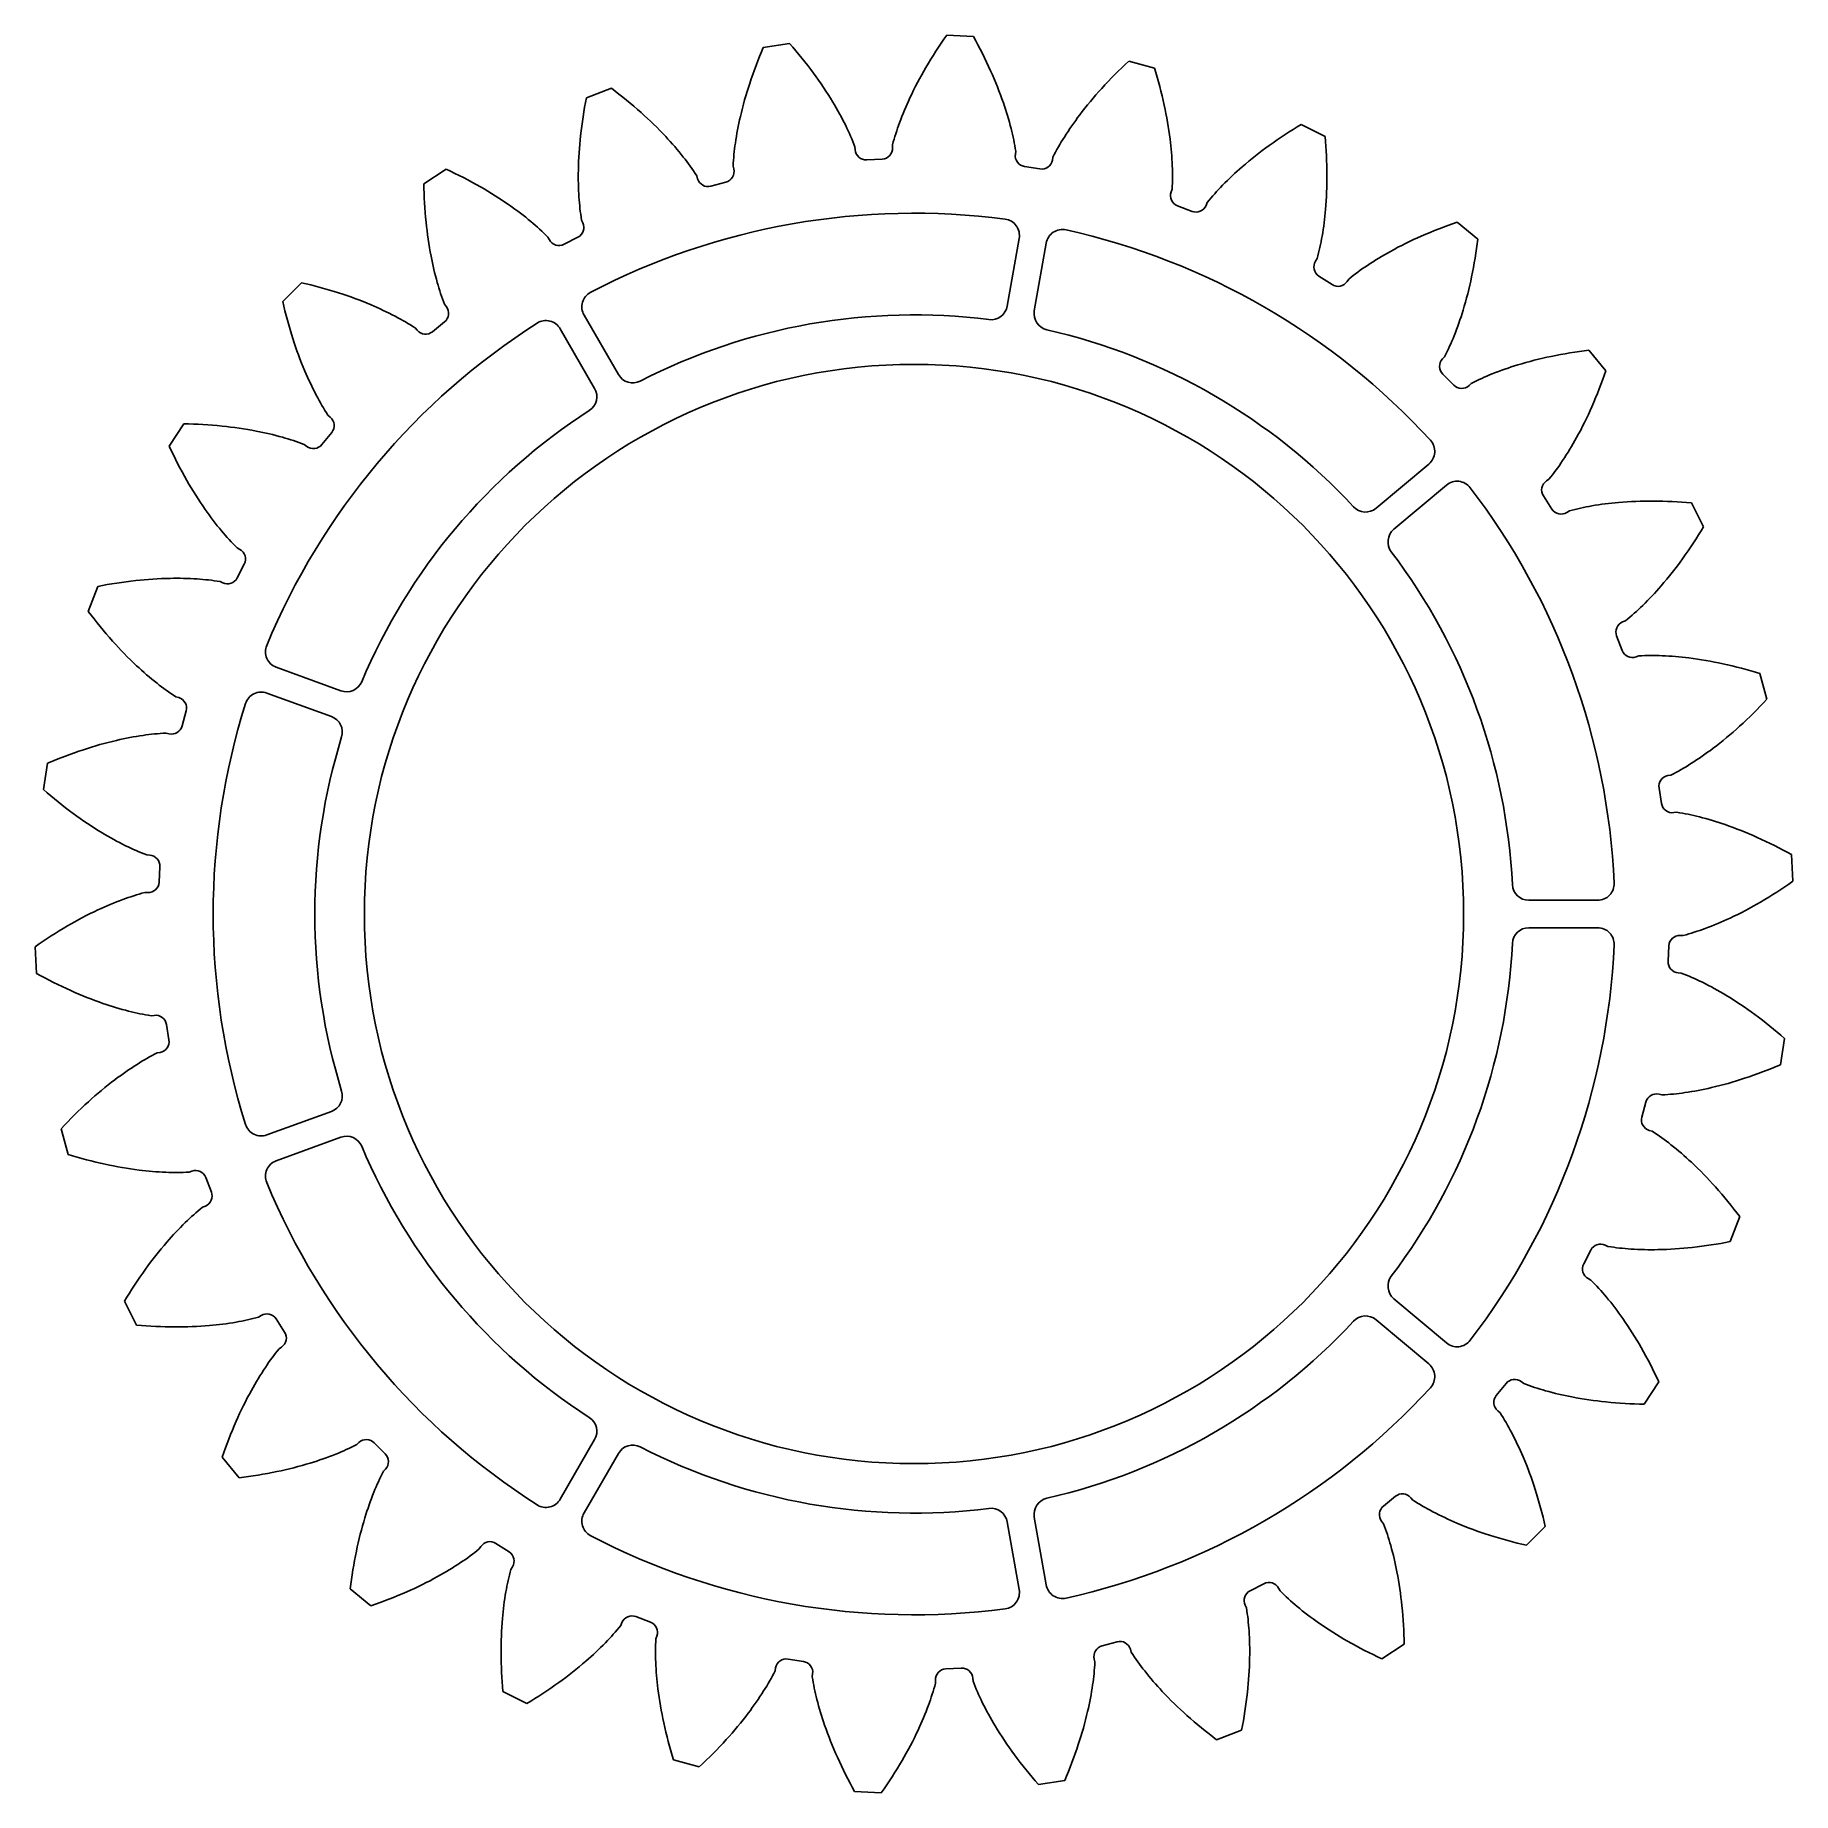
# Model space of a CAD drawing. Header units: metres. Extents: x -160 to 160, y -160 to 160.
import ezdxf

# ---------------------------------------------------------------- set-up
doc = ezdxf.new("R2010")
doc.units = ezdxf.units.M

msp = doc.modelspace()

# ---------------------------------------------------------------- linework, layer by layer
at = {"layer": 'PARAMETRIX'}
for p, q in [((10.8018, 159.635), (5.9438, 159.8896)), ((-22.6242, 158.3924), (-27.429, 157.6314)), ((43.7557, 153.9007), (39.0568, 155.1598)), ((-55.0614, 150.2273), (-59.603, 148.4839)), ((74.7973, 141.4403), (70.4628, 143.6488)), ((-10.7033, 139.0403), (-10.7453, 139.587)), ((-3.9043, 139.9455), (-3.889, 139.3974)), ((18.4387, 138.2273), (18.5112, 138.7708)), ((25.2773, 137.6992), (25.1783, 137.1598)), ((-85.0922, 135.4965), (-89.1721, 132.847)), ((-32.9153, 136.0756), (-32.7864, 135.5427)), ((-5.7836, 137.3444), (-8.6045, 137.1965)), ((22.8983, 135.5456), (20.1083, 135.9874)), ((-39.3775, 133.7766), (-39.5323, 134.3026)), ((-34.2127, 133.1406), (-36.9412, 132.4095)), ((46.7749, 131.373), (46.9588, 131.8896)), ((50.5794, 127.8227), (47.9423, 128.835)), ((53.3542, 129.4347), (53.1452, 128.9277)), ((-60.4878, 126.2586), (-60.2509, 125.7641)), ((102.5699, 122.7983), (98.7893, 125.8597)), ((-66.3307, 122.6662), (-66.5915, 123.1486)), ((-61.1466, 123.1179), (-63.6634, 121.8355)), ((16.9631, 110.5995), (19.1361, 122.923)), ((24.0601, 122.0547), (21.8872, 109.7313)), ((73.0667, 118.7772), (73.354, 119.2442)), ((76.05, 114.5134), (73.6809, 116.0519)), ((79.0993, 115.5132), (78.7894, 115.0608)), ((-111.4041, 114.8439), (-114.8439, 111.4041)), ((-85.4166, 110.9234), (-85.082, 110.489)), ((-60.0242, 108.9649), (-53.7674, 98.1278)), ((-90.385, 106.1947), (-90.7404, 106.6123)), ((-85.408, 107.7144), (-87.6033, 105.9367)), ((-58.0975, 95.6278), (-64.3543, 106.4649)), ((125.8597, 98.7893), (122.7983, 102.5699)), ((96.1652, 100.9902), (96.5433, 101.3873)), ((98.1968, 96.1994), (96.1994, 98.1968)), ((101.3873, 96.5433), (100.9902, 96.1652)), ((-106.6123, 90.7404), (-106.1947, 90.385)), ((-132.847, 89.1721), (-135.4965, 85.0922)), ((-105.9367, 87.6033), (-107.7144, 85.408)), ((-110.489, 85.082), (-110.9234, 85.4166)), ((84.0865, 73.8205), (93.6725, 81.864)), ((96.8864, 78.0338), (87.3004, 69.9902)), ((115.0608, 78.7894), (115.5132, 79.0993)), ((116.0519, 73.6809), (114.5134, 76.05)), ((143.6488, 70.4628), (141.4403, 74.7973)), ((119.2442, 73.354), (118.7772, 73.0667)), ((-123.1486, 66.5915), (-122.6662, 66.3307)), ((-121.8355, 63.6634), (-123.1179, 61.1466)), ((-148.4839, 59.603), (-150.2273, 55.0614)), ((-125.7641, 60.2509), (-126.2586, 60.4878)), ((128.9277, 53.1452), (129.4347, 53.3542)), ((128.835, 47.9423), (127.8227, 50.5794)), ((-116.0225, 44.8892), (-104.2635, 40.6093)), ((131.8896, 46.9588), (131.373, 46.7749)), ((155.1598, 39.0568), (153.9007, 43.7557)), ((-134.3026, 39.5323), (-133.7766, 39.3775)), ((-105.9736, 35.9108), (-117.7326, 40.1907)), ((-132.4095, 36.9412), (-133.1406, 34.2127)), ((-135.5427, 32.7864), (-136.0756, 32.9153)), ((-157.6314, 27.429), (-158.3924, 22.6242)), ((135.9874, 20.1083), (135.5456, 22.8983)), ((137.1598, 25.1783), (137.6992, 25.2773)), ((138.7708, 18.5112), (138.2273, 18.4387)), ((-139.587, 10.7453), (-139.0403, 10.7033)), ((159.8896, 5.9438), (159.635, 10.8018)), ((-137.1965, 8.6045), (-137.3444, 5.7836)), ((-139.3974, 3.889), (-139.9455, 3.9043)), ((111.8649, 2.5), (124.3785, 2.5)), ((124.3785, -2.5), (111.8649, -2.5)), ((-159.8896, -5.9438), (-159.635, -10.8018)), ((137.1965, -8.6045), (137.3444, -5.7836)), ((139.3974, -3.889), (139.9455, -3.9043)), ((139.587, -10.7453), (139.0403, -10.7033)), ((-138.7708, -18.5112), (-138.2273, -18.4387)), ((-135.9874, -20.1083), (-135.5456, -22.8983)), ((-137.1598, -25.1783), (-137.6992, -25.2773)), ((157.6314, -27.429), (158.3924, -22.6242)), ((132.4095, -36.9412), (133.1406, -34.2127)), ((135.5427, -32.7864), (136.0756, -32.9153)), ((-117.7326, -40.1907), (-105.9736, -35.9108)), ((-155.1598, -39.0568), (-153.9007, -43.7557)), ((-104.2635, -40.6093), (-116.0225, -44.8892)), ((134.3026, -39.5323), (133.7766, -39.3775)), ((-131.8896, -46.9588), (-131.373, -46.7749)), ((-128.835, -47.9423), (-127.8227, -50.5794)), ((-128.9277, -53.1452), (-129.4347, -53.3542)), ((148.4839, -59.603), (150.2273, -55.0614)), ((125.7641, -60.2509), (126.2586, -60.4878)), ((121.8355, -63.6634), (123.1179, -61.1466)), ((123.1486, -66.5915), (122.6662, -66.3307)), ((87.3004, -69.9902), (96.8864, -78.0338)), ((-143.6488, -70.4628), (-141.4403, -74.7973)), ((-119.2442, -73.354), (-118.7772, -73.0667)), ((-116.0519, -73.6809), (-114.5134, -76.05)), ((93.6725, -81.864), (84.0865, -73.8205)), ((-115.0608, -78.7894), (-115.5132, -79.0993)), ((105.9367, -87.6033), (107.7144, -85.408)), ((110.489, -85.082), (110.9234, -85.4166)), ((132.847, -89.1721), (135.4965, -85.0922)), ((106.6123, -90.7404), (106.1947, -90.385)), ((-64.3543, -106.4649), (-58.0975, -95.6278)), ((-125.8597, -98.7893), (-122.7983, -102.5699)), ((-101.3873, -96.5433), (-100.9902, -96.1652)), ((-98.1968, -96.1994), (-96.1994, -98.1968)), ((-53.7674, -98.1278), (-60.0242, -108.9649)), ((-96.1652, -100.9902), (-96.5433, -101.3873)), ((85.408, -107.7144), (87.6033, -105.9367)), ((90.385, -106.1947), (90.7404, -106.6123)), ((19.1361, -122.923), (16.9631, -110.5995)), ((21.8872, -109.7313), (24.0601, -122.0547)), ((85.4166, -110.9234), (85.082, -110.489)), ((111.4041, -114.8439), (114.8439, -111.4041)), ((-79.0993, -115.5132), (-78.7894, -115.0608)), ((-76.05, -114.5134), (-73.6809, -116.0519)), ((-73.0667, -118.7772), (-73.354, -119.2442)), ((-102.5699, -122.7983), (-98.7893, -125.8597)), ((61.1466, -123.1179), (63.6634, -121.8355)), ((66.3307, -122.6662), (66.5915, -123.1486)), ((-50.5794, -127.8227), (-47.9423, -128.835)), ((60.4878, -126.2586), (60.2509, -125.7641)), ((-53.3542, -129.4347), (-53.1452, -128.9277)), ((-46.7749, -131.373), (-46.9588, -131.8896)), ((34.2127, -133.1406), (36.9412, -132.4095)), ((39.3775, -133.7766), (39.5323, -134.3026)), ((85.0922, -135.4965), (89.1721, -132.847)), ((-25.2773, -137.6992), (-25.1783, -137.1598)), ((-22.8983, -135.5456), (-20.1083, -135.9874)), ((5.7836, -137.3444), (8.6045, -137.1965)), ((32.9153, -136.0756), (32.7864, -135.5427)), ((-18.4387, -138.2273), (-18.5112, -138.7708)), ((3.9043, -139.9455), (3.889, -139.3974)), ((10.7033, -139.0403), (10.7453, -139.587)), ((-74.7973, -141.4403), (-70.4628, -143.6488)), ((55.0614, -150.2273), (59.603, -148.4839)), ((-43.7557, -153.9007), (-39.0568, -155.1598)), ((-10.8018, -159.635), (-5.9438, -159.8896)), ((22.6242, -158.3924), (27.429, -157.6314))]:
    msp.add_line(p, q, dxfattribs=at)
msp.add_circle((0, 0), 100, dxfattribs=at)
for centre, radius, start, end in [((49.4624, 124.8127), 83.6024, 156.8863, 161.6665), ((-85.6108, 103.4192), 83.6024, 36.3335, 41.1137), ((74.3316, 111.8014), 83.6024, 144.8863, 149.6665), ((-62.238, 118.9587), 83.6024, 24.3335, 29.1137), ((60.6985, 119.7786), 67.807, 149.6665, 154.9748), ((95.9521, 93.9039), 83.6024, 132.8863, 137.6665), ((-36.145, 129.2992), 83.6024, 12.3335, 17.1137), ((34.4687, 129.7811), 67.807, 161.6665, 166.9748), ((-72.8863, 112.7777), 67.807, 31.0252, 36.3335), ((-47.8457, 125.4672), 67.807, 19.0252, 24.3335), ((22.4316, 132.3691), 83.6024, 168.8863, 173.6665), ((-105.2421, 83.3597), 83.6024, 48.3335, 53.1137), ((-66.3563, 116.7053), 60.1868, 26.3658, 31.0252), ((53.7937, 123.0021), 60.1868, 154.9748, 159.6342), ((-40.6418, 127.9512), 60.1868, 14.3658, 19.0252), ((84.2755, 104.5412), 67.807, 137.6665, 142.9748), ((-20.7141, 132.6731), 67.807, 7.0252, 12.3335), ((-94.7414, 95.1594), 67.807, 43.0252, 48.3335), ((27.0446, 131.4985), 60.1868, 166.9748, 171.6342), ((38.9398, 128.5161), 44.3424, 159.6342, 165.0632), ((78.1918, 109.1299), 60.1868, 142.9748, 147.6342), ((6.7325, 134.1115), 67.807, 173.6665, 178.9748), ((-89.1706, 100.3588), 60.1868, 38.3658, 43.0252), ((-52.16, 123.7418), 44.3424, 20.9368, 26.3658), ((-25.2928, 131.8824), 44.3424, 8.9368, 14.3658), ((64.8088, 117.6117), 44.3424, 147.6342, 153.0632), ((-13.1511, 133.6051), 60.1868, 2.3658, 7.0252), ((113.379, 71.9023), 83.6024, 120.8863, 125.6665), ((-8.4723, 133.9887), 83.6024, 0.3335, 5.1137), ((-76.7476, 110.1931), 44.3424, 32.9368, 38.3658), ((11.3688, 133.8038), 44.3424, 171.6342, 177.0632), ((-8.7092, 139.1938), 2, 184.4019, 273), ((-5.8883, 139.3416), 2, 273, 1.5981), ((20.4212, 137.9628), 2, 172.4019, 261), ((104.1692, 84.7349), 67.807, 125.6665, 130.9748), ((-120.2738, 59.6571), 83.6024, 60.3335, 65.1137), ((-0.8864, 134.2479), 60.1868, 178.9748, 183.6342), ((-34.7304, 135.0724), 2, 285, 13.5981), ((23.2112, 137.5209), 2, 261, 349.5981), ((2.6798, 134.2592), 44.3424, 356.9368, 2.3658), ((99.1725, 90.4881), 60.1868, 130.9748, 135.6342), ((7.3228, 134.0806), 67.807, 355.0252, 0.3335), ((-5.5797, 134.1403), 83.6024, 180.8863, 185.6665), ((-112.4558, 73.3821), 67.807, 55.0252, 60.3335), ((-37.4589, 134.3413), 2, 196.4019, 285), ((48.659, 130.7022), 2, 160.4019, 249), ((87.8455, 101.5671), 44.3424, 135.6342, 141.0632), ((-108.0878, 79.6261), 60.1868, 50.3658, 55.0252), ((-16.699, 133.2436), 44.3424, 183.6342, 189.0632), ((51.2961, 129.6899), 2, 249, 337.5981), ((14.9143, 133.4198), 60.1868, 350.3658, 355.0252), ((-21.298, 132.5806), 67.807, 185.6665, 190.9748), ((-97.9809, 91.8284), 44.3424, 44.9368, 50.3658), ((-62.0546, 124.8999), 2, 297, 25.5981), ((0, 0), 127.5, 82.532, 117.468), ((16.1816, 123.4439), 3, 350, 82.532), ((125.8507, 46.7582), 83.6024, 108.8863, 113.6665), ((-64.5714, 123.6175), 2, 208.4019, 297), ((27.0145, 121.5338), 3, 77.468, 170), ((0, 0), 127.5, 42.532, 77.468), ((30.5353, 130.7681), 44.3424, 344.9368, 350.3658), ((119.5102, 61.2252), 67.807, 113.6665, 118.9748), ((19.5706, 132.8222), 83.6024, 348.3335, 353.1137), ((-28.7788, 131.1299), 60.1868, 190.9748, 195.6342), ((74.7702, 117.7293), 2, 148.4019, 237), ((115.8189, 67.8916), 60.1868, 118.9748, 123.6342), ((107.0428, 81.0835), 44.3424, 123.6342, 129.0632), ((35.0397, 129.6281), 67.807, 343.0252, 348.3335), ((-130.0489, 33.3471), 83.6024, 72.3335, 77.1137), ((-125.2553, 48.3976), 67.807, 67.0252, 72.3335), ((-44.037, 126.86), 44.3424, 195.6342, 201.0632), ((-57.4261, 110.4649), 3, 117.468, 210), ((77.1392, 116.1908), 2, 237, 325.5981), ((-33.3471, 130.0489), 83.6024, 192.8863, 197.6665), ((-122.281, 55.4133), 60.1868, 62.3658, 67.0252), ((-114.932, 69.4503), 44.3424, 56.9368, 62.3658), ((-86.6667, 109.2687), 2, 309, 37.5981), ((0, 0), 109, 82.8148, 117.1852), ((14.0087, 111.1205), 3, 262.8148, 350), ((24.8416, 109.2103), 3, 170, 257.1852), ((42.3279, 127.4034), 60.1868, 338.3658, 343.0252), ((0, 0), 127.5, 122.532, 157.468), ((-88.8619, 107.491), 2, 220.4019, 309), ((-66.9524, 104.9649), 3, 30, 122.532), ((0, 0), 109, 42.8148, 77.1852), ((-48.3976, 125.2553), 67.807, 197.6665, 202.9748), ((57.0562, 121.5619), 44.3424, 332.9368, 338.3658), ((132.8222, 19.5706), 83.6024, 96.8863, 101.6665), ((97.6136, 99.611), 2, 136.4019, 225), ((127.4034, 42.3279), 60.1868, 106.9748, 111.6342), ((129.6281, 35.0397), 67.807, 101.6665, 106.9748), ((-55.4133, 122.281), 60.1868, 202.9748, 207.6342), ((-51.1693, 99.6278), 3, 210, 297.1852), ((99.611, 97.6136), 2, 225, 313.5981), ((121.5619, 57.0562), 44.3424, 111.6342, 117.0632), ((46.7582, 125.8507), 83.6024, 336.3335, 341.1137), ((-69.4503, 114.932), 44.3424, 207.6342, 213.0632), ((-60.6956, 94.1278), 3, 302.8148, 30), ((-107.491, 88.8619), 2, 321, 49.5981), ((0, 0), 109, 122.8148, 157.1852), ((61.2252, 119.5102), 67.807, 331.0252, 336.3335), ((-134.1403, 5.5797), 83.6024, 84.3335, 89.1137), ((-132.5806, 21.298), 67.807, 79.0252, 84.3335), ((-131.1299, 28.7788), 60.1868, 74.3658, 79.0252), ((-126.86, 44.037), 44.3424, 68.9368, 74.3658), ((67.8916, 115.8189), 60.1868, 326.3658, 331.0252), ((-59.6571, 120.2738), 83.6024, 204.8863, 209.6665), ((-109.2687, 86.6667), 2, 232.4019, 321), ((91.7441, 84.1622), 3, 310, 42.532), ((81.0835, 107.0428), 44.3424, 320.9368, 326.3658), ((-73.3821, 112.4558), 67.807, 209.6665, 214.9748), ((98.8148, 75.7357), 3, 37.468, 130), ((0, 0), 127.5, 2.532, 37.468), ((116.1908, 77.1392), 2, 124.4019, 213), ((-79.6261, 108.0878), 60.1868, 214.9748, 219.6342), ((82.1581, 76.1186), 3, 222.8148, 310), ((117.7293, 74.7702), 2, 213, 301.5981), ((130.7681, 30.5353), 44.3424, 99.6342, 105.0632), ((133.4198, 14.9143), 60.1868, 94.9748, 99.6342), ((134.0806, 7.3228), 67.807, 89.6665, 94.9748), ((133.9887, -8.4723), 83.6024, 84.8863, 89.6665), ((71.9023, 113.379), 83.6024, 324.3335, 329.1137), ((-91.8284, 97.9809), 44.3424, 219.6342, 225.0632), ((89.2288, 67.6921), 3, 130, 217.1852), ((-123.6175, 64.5714), 2, 333, 61.5981), ((0, 0), 109, 2.8148, 37.1852), ((84.7349, 104.1692), 67.807, 319.0252, 324.3335), ((-134.1115, -6.7325), 67.807, 91.0252, 96.3335), ((-134.2479, 0.8864), 60.1868, 86.3658, 91.0252), ((-133.2436, 16.699), 44.3424, 80.9368, 86.3658), ((-124.8999, 62.0546), 2, 244.4019, 333), ((-132.3691, -22.4316), 83.6024, 96.3335, 101.1137), ((90.4881, 99.1725), 60.1868, 314.3658, 319.0252), ((-83.3597, 105.2421), 83.6024, 216.8863, 221.6665), ((101.5671, 87.8455), 44.3424, 308.9368, 314.3658), ((129.6899, 51.2961), 2, 112.4019, 201), ((-95.1594, 94.7414), 67.807, 221.6665, 226.9748), ((-114.9964, 47.7082), 3, 157.468, 250), ((-100.3588, 89.1706), 60.1868, 226.9748, 231.6342), ((130.7022, 48.659), 2, 201, 289.5981), ((134.2592, 2.6798), 44.3424, 87.6342, 93.0632), ((133.6051, -13.1511), 60.1868, 82.9748, 87.6342), ((132.6731, -20.7141), 67.807, 77.6665, 82.9748), ((129.2992, -36.145), 83.6024, 72.8863, 77.6665), ((-110.1931, 76.7476), 44.3424, 231.6342, 237.0632), ((-103.2375, 43.4283), 3, 250, 337.1852), ((-134.3413, 37.4589), 2, 345, 73.5981), ((-118.7586, 37.3716), 3, 70, 162.532), ((93.9039, 95.9521), 83.6024, 312.3335, 317.1137), ((0, 0), 127.5, 162.532, 197.468), ((-106.9997, 33.0917), 3, 342.8148, 70), ((-131.4985, -27.0446), 60.1868, 98.3658, 103.0252), ((-133.8038, -11.3688), 44.3424, 92.9368, 98.3658), ((-135.0724, 34.7304), 2, 256.4019, 345), ((0, 0), 109, 162.8148, 197.1852), ((104.5412, 84.2755), 67.807, 307.0252, 312.3335), ((-124.8127, -49.4624), 83.6024, 108.3335, 113.1137), ((-129.7811, -34.4687), 67.807, 103.0252, 108.3335), ((109.1299, 78.1918), 60.1868, 302.3658, 307.0252), ((117.6117, 64.8088), 44.3424, 296.9368, 302.3658), ((-103.4192, 85.6108), 83.6024, 228.8863, 233.6665), ((137.5209, 23.2112), 2, 100.4019, 189), ((137.9628, 20.4212), 2, 189, 277.5981), ((-112.7777, 72.8863), 67.807, 233.6665, 238.9748), ((131.8824, -25.2928), 44.3424, 75.6342, 81.0632), ((127.9512, -40.6418), 60.1868, 70.9748, 75.6342), ((125.4672, -47.8457), 67.807, 65.6665, 70.9748), ((-116.7053, 66.3563), 60.1868, 238.9748, 243.6342), ((118.9587, -62.238), 83.6024, 60.8863, 65.6665), ((-123.7418, 52.16), 44.3424, 243.6342, 249.0632), ((-139.1938, 8.7092), 2, 357, 85.5981), ((-128.5161, -38.9398), 44.3424, 104.9368, 110.3658), ((-139.3416, 5.8883), 2, 268.4019, 357), ((111.8649, 5.5), 3, 182.8148, 270), ((124.3785, 5.5), 3, 270, 2.532), ((111.8014, 74.3316), 83.6024, 300.3335, 305.1137), ((-119.7786, -60.6985), 67.807, 115.0252, 120.3335), ((-123.0021, -53.7937), 60.1868, 110.3658, 115.0252), ((119.7786, 60.6985), 67.807, 295.0252, 300.3335), ((-111.8014, -74.3316), 83.6024, 120.3335, 125.1137), ((111.8649, -5.5), 3, 90, 177.1852), ((124.3785, -5.5), 3, 357.468, 90), ((128.5161, 38.9398), 44.3424, 284.9368, 290.3658), ((123.0021, 53.7937), 60.1868, 290.3658, 295.0252), ((0, 0), 109, 322.8148, 357.1852), ((0, 0), 127.5, 322.532, 357.468), ((139.3416, -5.8883), 2, 88.4019, 177), ((139.1938, -8.7092), 2, 177, 265.5981), ((-118.9587, 62.238), 83.6024, 240.8863, 245.6665), ((123.7418, -52.16), 44.3424, 63.6342, 69.0632), ((116.7053, -66.3563), 60.1868, 58.9748, 63.6342), ((-125.4672, 47.8457), 67.807, 245.6665, 250.9748), ((112.7777, -72.8863), 67.807, 53.6665, 58.9748), ((-127.9512, 40.6418), 60.1868, 250.9748, 255.6342), ((-131.8824, 25.2928), 44.3424, 255.6342, 261.0632), ((-137.9628, -20.4212), 2, 9, 97.5981), ((103.4192, -85.6108), 83.6024, 48.8863, 53.6665), ((-117.6117, -64.8088), 44.3424, 116.9368, 122.3658), ((-137.5209, -23.2112), 2, 280.4019, 9), ((-109.1299, -78.1918), 60.1868, 122.3658, 127.0252), ((124.8127, 49.4624), 83.6024, 288.3335, 293.1137), ((-104.5412, -84.2755), 67.807, 127.0252, 132.3335), ((131.4985, 27.0446), 60.1868, 278.3658, 283.0252), ((129.7811, 34.4687), 67.807, 283.0252, 288.3335), ((-93.9039, -95.9521), 83.6024, 132.3335, 137.1137), ((-106.9997, -33.0917), 3, 290, 17.1852), ((135.0724, -34.7304), 2, 76.4019, 165), ((133.8038, 11.3688), 44.3424, 272.9368, 278.3658), ((-118.7586, -37.3716), 3, 197.468, 290), ((134.3413, -37.4589), 2, 165, 253.5981), ((-103.2375, -43.4283), 3, 22.8148, 110), ((110.1931, -76.7476), 44.3424, 51.6342, 57.0632), ((-129.2992, 36.145), 83.6024, 252.8863, 257.6665), ((0, 0), 109, 202.8148, 237.1852), ((100.3588, -89.1706), 60.1868, 46.9748, 51.6342), ((-132.6731, 20.7141), 67.807, 257.6665, 262.9748), ((-133.6051, 13.1511), 60.1868, 262.9748, 267.6342), ((-134.2592, -2.6798), 44.3424, 267.6342, 273.0632), ((-130.7022, -48.659), 2, 21, 109.5981), ((-114.9964, -47.7082), 3, 110, 202.532), ((95.1594, -94.7414), 67.807, 41.6665, 46.9748), ((-129.6899, -51.2961), 2, 292.4019, 21), ((0, 0), 127.5, 202.532, 237.468), ((83.3597, -105.2421), 83.6024, 36.8863, 41.6665), ((-101.5671, -87.8455), 44.3424, 128.9368, 134.3658), ((-90.4881, -99.1725), 60.1868, 134.3658, 139.0252), ((-84.7349, -104.1692), 67.807, 139.0252, 144.3335), ((124.8999, -62.0546), 2, 64.4019, 153), ((133.2436, -16.699), 44.3424, 260.9368, 266.3658), ((134.1115, 6.7325), 67.807, 271.0252, 276.3335), ((132.3691, 22.4316), 83.6024, 276.3335, 281.1137), ((123.6175, -64.5714), 2, 153, 241.5981), ((134.2479, -0.8864), 60.1868, 266.3658, 271.0252), ((-71.9023, -113.379), 83.6024, 144.3335, 149.1137), ((89.2288, -67.6921), 3, 142.8148, 230), ((91.8284, -97.9809), 44.3424, 39.6342, 45.0632), ((79.6261, -108.0878), 60.1868, 34.9748, 39.6342), ((-130.7681, -30.5353), 44.3424, 279.6342, 285.0632), ((-117.7293, -74.7702), 2, 33, 121.5981), ((82.1581, -76.1186), 3, 50, 137.1852), ((-133.9887, 8.4723), 83.6024, 264.8863, 269.6665), ((-134.0806, -7.3228), 67.807, 269.6665, 274.9748), ((-133.4198, -14.9143), 60.1868, 274.9748, 279.6342), ((-116.1908, -77.1392), 2, 304.4019, 33), ((0, 0), 109, 282.8148, 317.1852), ((73.3821, -112.4558), 67.807, 29.6665, 34.9748), ((-81.0835, -107.0428), 44.3424, 140.9368, 146.3658), ((98.8148, -75.7357), 3, 230, 322.532), ((59.6571, -120.2738), 83.6024, 24.8863, 29.6665), ((-67.8916, -115.8189), 60.1868, 146.3658, 151.0252), ((91.7441, -84.1622), 3, 317.468, 50), ((0, 0), 127.5, 282.532, 317.468), ((109.2687, -86.6667), 2, 52.4019, 141), ((126.86, -44.037), 44.3424, 248.9368, 254.3658), ((-61.2252, -119.5102), 67.807, 151.0252, 156.3335), ((107.491, -88.8619), 2, 141, 229.5981), ((131.1299, -28.7788), 60.1868, 254.3658, 259.0252), ((132.5806, -21.298), 67.807, 259.0252, 264.3335), ((134.1403, -5.5797), 83.6024, 264.3335, 269.1137), ((-46.7582, -125.8507), 83.6024, 156.3335, 161.1137), ((-60.6956, -94.1278), 3, 330, 57.1852), ((69.4503, -114.932), 44.3424, 27.6342, 33.0632), ((-99.611, -97.6136), 2, 45, 133.5981), ((55.4133, -122.281), 60.1868, 22.9748, 27.6342), ((-127.4034, -42.3279), 60.1868, 286.9748, 291.6342), ((-121.5619, -57.0562), 44.3424, 291.6342, 297.0632), ((-97.6136, -99.611), 2, 316.4019, 45), ((-51.1693, -99.6278), 3, 62.8148, 150), ((0, 0), 109, 242.8148, 277.1852), ((48.3976, -125.2553), 67.807, 17.6665, 22.9748), ((-132.8222, -19.5706), 83.6024, 276.8863, 281.6665), ((-129.6281, -35.0397), 67.807, 281.6665, 286.9748), ((-57.0562, -121.5619), 44.3424, 152.9368, 158.3658), ((-42.3279, -127.4034), 60.1868, 158.3658, 163.0252), ((88.8619, -107.491), 2, 40.4019, 129), ((33.3471, -130.0489), 83.6024, 12.8863, 17.6665), ((-66.9524, -104.9649), 3, 237.468, 330), ((14.0087, -111.1205), 3, 10, 97.1852), ((24.8416, -109.2103), 3, 102.8148, 190), ((86.6667, -109.2687), 2, 129, 217.5981), ((114.932, -69.4503), 44.3424, 236.9368, 242.3658), ((-35.0397, -129.6281), 67.807, 163.0252, 168.3335), ((-57.4261, -110.4649), 3, 150, 242.532), ((44.037, -126.86), 44.3424, 15.6342, 21.0632), ((122.281, -55.4133), 60.1868, 242.3658, 247.0252), ((125.2553, -48.3976), 67.807, 247.0252, 252.3335), ((-77.1392, -116.1908), 2, 57, 145.5981), ((0, 0), 127.5, 242.532, 277.468), ((28.7788, -131.1299), 60.1868, 10.9748, 15.6342), ((130.0489, -33.3471), 83.6024, 252.3335, 257.1137), ((-19.5706, -132.8222), 83.6024, 168.3335, 173.1137), ((-115.8189, -67.8916), 60.1868, 298.9748, 303.6342), ((-107.0428, -81.0835), 44.3424, 303.6342, 309.0632), ((-74.7702, -117.7293), 2, 328.4019, 57), ((-119.5102, -61.2252), 67.807, 293.6665, 298.9748), ((-30.5353, -130.7681), 44.3424, 164.9368, 170.3658), ((21.298, -132.5806), 67.807, 5.6665, 10.9748), ((-125.8507, -46.7582), 83.6024, 288.8863, 293.6665), ((-14.9143, -133.4198), 60.1868, 170.3658, 175.0252), ((16.1816, -123.4439), 3, 277.468, 10), ((27.0145, -121.5338), 3, 190, 282.532), ((62.0546, -124.8999), 2, 117, 205.5981), ((64.5714, -123.6175), 2, 28.4019, 117), ((97.9809, -91.8284), 44.3424, 224.9368, 230.3658), ((-51.2961, -129.6899), 2, 69, 157.5981), ((16.699, -133.2436), 44.3424, 3.6342, 9.0632), ((108.0878, -79.6261), 60.1868, 230.3658, 235.0252), ((5.5797, -134.1403), 83.6024, 0.8863, 5.6665), ((-7.3228, -134.0806), 67.807, 175.0252, 180.3335), ((-87.8455, -101.5671), 44.3424, 315.6342, 321.0632), ((-48.659, -130.7022), 2, 340.4019, 69), ((0.8864, -134.2479), 60.1868, 358.9748, 3.6342), ((112.4558, -73.3821), 67.807, 235.0252, 240.3335), ((-99.1725, -90.4881), 60.1868, 310.9748, 315.6342), ((-2.6798, -134.2592), 44.3424, 176.9368, 182.3658), ((34.7304, -135.0724), 2, 105, 193.5981), ((37.4589, -134.3413), 2, 16.4019, 105), ((76.7476, -110.1931), 44.3424, 212.9368, 218.3658), ((120.2738, -59.6571), 83.6024, 240.3335, 245.1137), ((8.4723, -133.9887), 83.6024, 180.3335, 185.1137), ((-104.1692, -84.7349), 67.807, 305.6665, 310.9748), ((13.1511, -133.6051), 60.1868, 182.3658, 187.0252), ((-23.2112, -137.5209), 2, 81, 169.5981), ((-20.4212, -137.9628), 2, 352.4019, 81), ((5.8883, -139.3416), 2, 93, 181.5981), ((8.7092, -139.1938), 2, 4.4019, 93), ((-11.3688, -133.8038), 44.3424, 351.6342, 357.0632), ((-6.7325, -134.1115), 67.807, 353.6665, 358.9748), ((-113.379, -71.9023), 83.6024, 300.8863, 305.6665), ((-64.8088, -117.6117), 44.3424, 327.6342, 333.0632), ((25.2928, -131.8824), 44.3424, 188.9368, 194.3658), ((-38.9398, -128.5161), 44.3424, 339.6342, 345.0632), ((52.16, -123.7418), 44.3424, 200.9368, 206.3658), ((-27.0446, -131.4985), 60.1868, 346.9748, 351.6342), ((89.1706, -100.3588), 60.1868, 218.3658, 223.0252), ((20.7141, -132.6731), 67.807, 187.0252, 192.3335), ((-78.1918, -109.1299), 60.1868, 322.9748, 327.6342), ((40.6418, -127.9512), 60.1868, 194.3658, 199.0252), ((66.3563, -116.7053), 60.1868, 206.3658, 211.0252), ((94.7414, -95.1594), 67.807, 223.0252, 228.3335), ((-22.4316, -132.3691), 83.6024, 348.8863, 353.6665), ((-84.2755, -104.5412), 67.807, 317.6665, 322.9748), ((-53.7937, -123.0021), 60.1868, 334.9748, 339.6342), ((-34.4687, -129.7811), 67.807, 341.6665, 346.9748), ((105.2421, -83.3597), 83.6024, 228.3335, 233.1137), ((36.145, -129.2992), 83.6024, 192.3335, 197.1137), ((-95.9521, -93.9039), 83.6024, 312.8863, 317.6665), ((47.8457, -125.4672), 67.807, 199.0252, 204.3335), ((-60.6985, -119.7786), 67.807, 329.6665, 334.9748), ((72.8863, -112.7777), 67.807, 211.0252, 216.3335), ((62.238, -118.9587), 83.6024, 204.3335, 209.1137), ((85.6108, -103.4192), 83.6024, 216.3335, 221.1137), ((-49.4624, -124.8127), 83.6024, 336.8863, 341.6665), ((-74.3316, -111.8014), 83.6024, 324.8863, 329.6665)]:
    msp.add_arc(centre, radius, start, end, dxfattribs=at)

doc.saveas('drawing.dxf')
